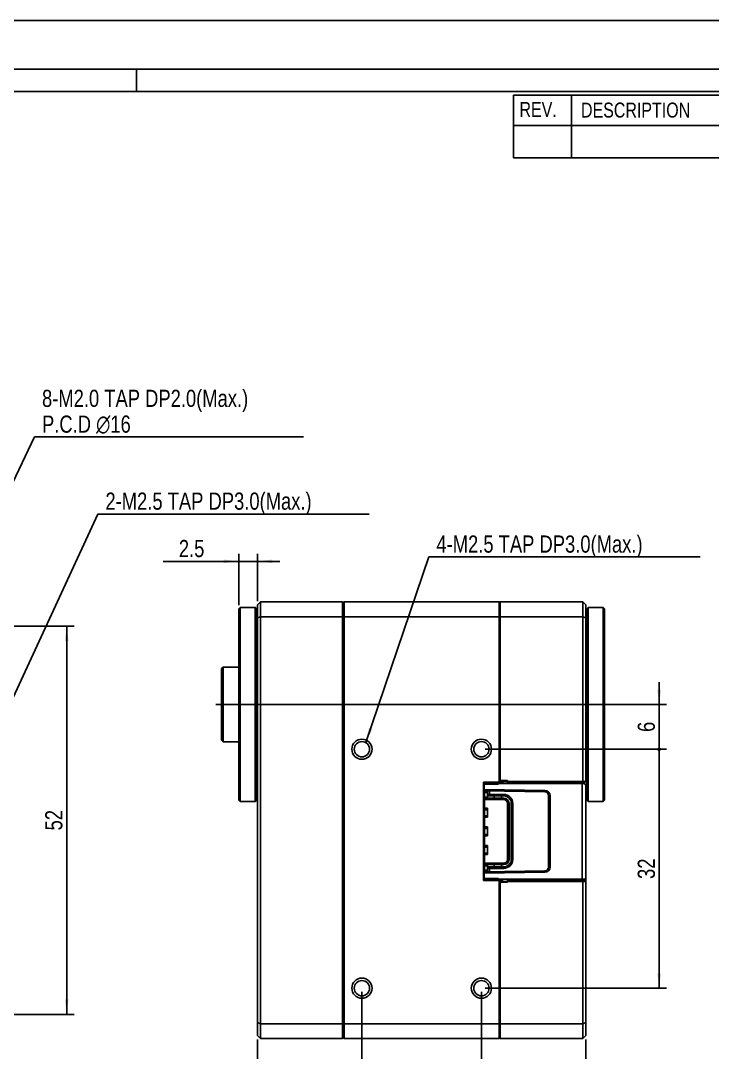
# Model space of a CAD drawing. Header units: millimetres. Extents: x 0 to 297, y 0 to 210.
# Drawn here: x 135 to 227.6, y 71.8 to 210 of the extents above; entities that cross this region are included whole.
import ezdxf

# ---------------------------------------------------------------- set-up
doc = ezdxf.new("R2010")
doc.units = ezdxf.units.MM
doc.header["$LTSCALE"] = 16.335
doc.layers.get('0').update_dxf_attribs({"linetype": 'CONTINUOUS'})
doc.layers.add('02___PRT_ALL_AXES', color=7, linetype='CONTINUOUS')
doc.layers.add('7_ALL_FEATURES', color=7, linetype='CONTINUOUS')
doc.styles.get("Standard").update_dxf_attribs({"font": 'txt', "width": 0.8})
doc.dimstyles.new('DIMSTYLE_1', dxfattribs={"dimtxt": 2.3, "dimasz": 2, "dimexe": 1, "dimexo": 0.5, "dimgap": 0.575, "dimtad": 1, "dimdsep": 46, "dimtxsty": 'Standard', "dimblk": '_FILLED', "dimblk1": '_FILLED', "dimblk2": '_FILLED', "dimcen": 0.09, "dimadec": 0, "dimazin": 0, "dimtp": 0.01, "dimtm": 0.01, "dimtfac": 1, "dimtofl": 0, "dimtmove": 0, "dimatfit": 3, "dimldrblk": '_FILLED', "dimfxl": 1, "dimtolj": 1, "dimarcsym": 0})
doc.dimstyles.get("Standard").update_dxf_attribs({"dimtxt": 2.3, "dimasz": 2, "dimexe": 1, "dimexo": 0.5, "dimtad": 1, "dimdsep": 46, "dimtxsty": 'Standard', "dimblk": '_FILLED', "dimblk1": '_FILLED', "dimblk2": '_FILLED', "dimcen": 0.09, "dimadec": 0, "dimazin": 0, "dimtol": 1, "dimtp": 0.01, "dimtm": 0.01, "dimtfac": 1, "dimtofl": 0, "dimtmove": 0, "dimatfit": 3, "dimldrblk": '_FILLED', "dimfxl": 1, "dimtolj": 1, "dimarcsym": 0})

# ---------------------------------------------------------------- blocks, each defined once
blk = doc.blocks.new('_FILLED')
at = {"color": 0, "linetype": 'ByBlock'}
blk.add_solid([(0, 0), (-1, 0.125), (-1, -0.125)], dxfattribs=at)
blk = doc.blocks.new('*D5')
at = {"color": 2, "linetype": 'Continuous'}
for p, q in [((129.14, 128.93), (142.16, 128.93)), ((141.16, 128.93), (141.16, 102.93)), ((141.16, 76.93), (141.16, 102.93)), ((129.14, 76.93), (142.16, 76.93))]:
    blk.add_line(p, q, dxfattribs=at)
at = {"color": 2, "linetype": 'Continuous', "xscale": 2, "yscale": 2, "zscale": 2}
for p, rotation in [((141.16, 128.93), 90), ((141.16, 76.93), 270)]:
    blk.add_blockref('_FILLED', p, dxfattribs=dict(at, rotation=rotation))
at = {"color": 2, "linetype": 'Continuous', "insert": (138.28, 102.93), "char_height": 2.3, "width": 3.68, "attachment_point": 2, "rotation": 90, "line_spacing_factor": 0.9}
blk.add_mtext('52', dxfattribs=at)
blk = doc.blocks.new('*D7')
at = {"color": 2, "linetype": 'Continuous'}
for p, q in [((166.7, 73.58), (166.7, 57.91)), ((210.7, 73.58), (210.7, 57.91)), ((166.7, 58.91), (188.7, 58.91)), ((210.7, 58.91), (188.7, 58.91))]:
    blk.add_line(p, q, dxfattribs=at)
at = {"color": 2, "linetype": 'Continuous', "xscale": 2, "yscale": 2, "zscale": 2, "rotation": 180}
blk.add_blockref('_FILLED', (166.7, 58.91), dxfattribs=at)
at = {"color": 2, "linetype": 'Continuous', "xscale": 2, "yscale": 2, "zscale": 2}
blk.add_blockref('_FILLED', (210.7, 58.91), dxfattribs=at)
at = {"color": 2, "linetype": 'Continuous', "insert": (188.7, 61.78), "char_height": 2.3, "width": 3.68, "attachment_point": 2, "line_spacing_factor": 0.9}
blk.add_mtext('44', dxfattribs=at)
blk = doc.blocks.new('*D8')
at = {"color": 2, "linetype": 'Continuous'}
for p, q in [((164.2, 131.73), (164.2, 138.59)), ((166.7, 132.28), (166.7, 138.59)), ((164.2, 137.59), (154.08, 137.59)), ((154.08, 137.59), (165.45, 137.59)), ((169.7, 137.59), (165.45, 137.59)), ((166.7, 137.59), (169.7, 137.59))]:
    blk.add_line(p, q, dxfattribs=at)
at = {"color": 2, "linetype": 'Continuous', "xscale": 2, "yscale": 2, "zscale": 2}
blk.add_blockref('_FILLED', (164.2, 137.59), dxfattribs=at)
at = {"color": 2, "linetype": 'Continuous', "xscale": 2, "yscale": 2, "zscale": 2, "rotation": 180}
blk.add_blockref('_FILLED', (166.7, 137.59), dxfattribs=at)
at = {"color": 2, "linetype": 'Continuous', "insert": (159.6, 140.46), "char_height": 2.3, "width": 5.52, "attachment_point": 3, "line_spacing_factor": 0.9}
blk.add_mtext('2.5', dxfattribs=at)
blk = doc.blocks.new('*D14')
at = {"color": 2, "linetype": 'Continuous'}
for p, q in [((180.7, 79.93), (180.7, 64.56)), ((196.7, 79.93), (196.7, 64.56)), ((180.7, 65.56), (188.7, 65.56)), ((196.7, 65.56), (188.7, 65.56))]:
    blk.add_line(p, q, dxfattribs=at)
at = {"color": 2, "linetype": 'Continuous', "xscale": 2, "yscale": 2, "zscale": 2, "rotation": 180}
blk.add_blockref('_FILLED', (180.7, 65.56), dxfattribs=at)
at = {"color": 2, "linetype": 'Continuous', "xscale": 2, "yscale": 2, "zscale": 2}
blk.add_blockref('_FILLED', (196.7, 65.56), dxfattribs=at)
at = {"color": 2, "linetype": 'Continuous', "insert": (188.7, 68.43), "char_height": 2.3, "width": 3.68, "attachment_point": 2, "line_spacing_factor": 0.9}
blk.add_mtext('16', dxfattribs=at)
blk = doc.blocks.new('_DOT')
at = {"color": 0, "linetype": 'ByBlock'}
blk.add_line((-0.125, 0), (-1, 0), dxfattribs=at)
at = {"color": 0, "linetype": 'ByBlock', "const_width": 0.125}
blk.add_lwpolyline([(-0.0625, 0, 1), (0.0625, 0, 1)], format="xyb", close=True, dxfattribs=at)
blk = doc.blocks.new('*D15')
at = {"color": 2, "linetype": 'Continuous'}
for p, q in [((197.2, 112.43), (221.51, 112.43)), ((220.51, 112.43), (220.51, 96.43)), ((220.51, 80.43), (220.51, 96.43)), ((197.2, 80.43), (221.51, 80.43))]:
    blk.add_line(p, q, dxfattribs=at)
at = {"color": 2, "linetype": 'Continuous', "xscale": 2, "yscale": 2, "zscale": 2}
for name, p, rotation in [('_DOT', (220.51, 112.43), 90), ('_FILLED', (220.51, 80.43), 270)]:
    blk.add_blockref(name, p, dxfattribs=dict(at, rotation=rotation))
at = {"color": 2, "linetype": 'Continuous', "insert": (217.64, 96.43), "char_height": 2.3, "width": 3.68, "attachment_point": 2, "rotation": 90, "line_spacing_factor": 0.9}
blk.add_mtext('32', dxfattribs=at)
blk = doc.blocks.new('*D16')
at = {"color": 2, "linetype": 'Continuous'}
for p, q in [((220.51, 118.43), (220.51, 121.43)), ((220.51, 121.43), (220.51, 115.43)), ((161.12, 118.43), (221.51, 118.43)), ((220.51, 109.43), (220.51, 115.43)), ((197.2, 112.43), (221.51, 112.43)), ((220.51, 112.43), (220.51, 109.43))]:
    blk.add_line(p, q, dxfattribs=at)
at = {"color": 2, "linetype": 'Continuous', "xscale": 2, "yscale": 2, "zscale": 2}
for name, p, rotation in [('_FILLED', (220.51, 118.43), 270), ('_DOT', (220.51, 112.43), 90)]:
    blk.add_blockref(name, p, dxfattribs=dict(at, rotation=rotation))
at = {"color": 2, "linetype": 'Continuous', "insert": (217.64, 115.43), "char_height": 2.3, "width": 1.84, "attachment_point": 2, "rotation": 90, "line_spacing_factor": 0.9}
blk.add_mtext('6', dxfattribs=at)
blk = doc.blocks.new('*T17')
at = {"color": 7, "linetype": 'Continuous'}
for p, q in [((88.5, 0), (0, 0)), ((0, 0), (0, -8.359375)), ((7.75, 0), (7.75, -8.359375)), ((66.25, 0), (66.25, -8.359375)), ((76.625, 0), (76.625, -8.359375)), ((88.5, 0), (88.5, -8.359375)), ((88.5, -4.0625), (0, -4.0625)), ((88.5, -8.359375), (0, -8.359375))]:
    blk.add_line(p, q, dxfattribs=at)

msp = doc.modelspace()

# ---------------------------------------------------------------- linework, layer by layer
at = {"color": 7, "linetype": 'Continuous'}
for p, q in [((0, 210), (297, 210)), ((293, 203.5), (8, 203.5)), ((150.5, 203.5), (150.5, 200.5))]:
    msp.add_line(p, q, dxfattribs=at)
at = {"color": 1, "linetype": 'Continuous'}
msp.add_line((290, 200.5), (16, 200.5), dxfattribs=at)
at = {"layer": '02___PRT_ALL_AXES', "color": 7, "linetype": 'Continuous'}
for p, q in [((213.004, 131.434), (211.004, 131.434)), ((213.004, 105.434), (211.004, 105.434))]:
    msp.add_line(p, q, dxfattribs=at)
for centre, radius in [((180.704, 112.434), 1.35), ((180.704, 112.434), 1.025), ((196.704, 112.434), 1.35), ((196.704, 112.434), 1.025), ((180.704, 80.434), 1.35), ((196.704, 80.434), 1.35), ((180.704, 80.434), 1.025), ((196.704, 80.434), 1.025)]:
    msp.add_circle(centre, radius, dxfattribs=at)
at = {"layer": '7_ALL_FEATURES', "color": 7, "linetype": 'Continuous'}
for p, q in [((164.204, 131.234), (164.404, 131.434)), ((164.404, 105.434), (164.404, 131.434)), ((166.404, 131.434), (164.404, 131.434)), ((166.404, 105.434), (166.404, 131.434)), ((166.404, 131.434), (166.604, 131.234)), ((167.104, 132.184), (166.704, 131.784)), ((166.704, 74.084), (166.704, 131.784)), ((167.104, 73.684), (167.104, 132.184)), ((178.104, 132.184), (167.104, 132.184)), ((178.104, 132.184), (178.104, 73.684)), ((178.104, 132.184), (178.204, 132.084)), ((178.304, 132.184), (178.204, 132.084)), ((178.204, 132.084), (178.204, 73.784)), ((178.304, 73.684), (178.304, 132.184)), ((199.104, 132.184), (178.304, 132.184)), ((199.104, 132.184), (199.104, 108.034)), ((199.104, 132.184), (199.204, 132.084)), ((199.204, 107.934), (199.204, 132.184)), ((199.204, 132.184), (210.304, 132.184)), ((210.304, 132.184), (210.304, 108.134)), ((210.304, 132.184), (210.704, 131.784)), ((210.704, 131.784), (210.704, 108.134)), ((210.804, 131.234), (211.004, 131.434)), ((211.004, 131.434), (211.004, 105.434)), ((213.004, 131.434), (213.004, 105.434)), ((213.204, 131.234), (213.004, 131.434)), ((164.204, 105.634), (164.204, 131.234)), ((166.604, 105.634), (166.604, 131.234)), ((167.104, 130.184), (166.704, 130.018)), ((178.104, 130.184), (167.104, 130.184)), ((178.104, 130.184), (178.204, 130.142)), ((178.304, 130.184), (178.204, 130.142)), ((199.104, 130.184), (178.304, 130.184)), ((199.104, 130.184), (199.204, 130.142)), ((199.204, 130.184), (210.304, 130.184)), ((210.304, 130.184), (210.704, 130.018)), ((210.804, 131.234), (210.804, 105.634)), ((213.204, 131.234), (213.204, 105.634)), ((166.704, 127.322), (166.607, 127.431)), ((210.704, 126.334), (210.804, 126.434)), ((161.904, 123.234), (162.104, 123.434)), ((161.904, 113.634), (161.904, 123.234)), ((162.104, 113.434), (162.104, 123.434)), ((164.204, 123.434), (162.104, 123.434)), ((161.904, 113.634), (162.104, 113.434)), ((164.204, 113.434), (162.104, 113.434)), ((210.704, 110.534), (210.804, 110.434)), ((166.617, 109.448), (166.615, 109.446)), ((197.004, 108.034), (199.104, 108.034)), ((197.004, 94.834), (197.004, 108.034)), ((197.104, 107.934), (197.004, 108.034)), ((197.104, 107.934), (199.304, 107.934)), ((197.104, 107.734), (197.104, 107.934)), ((198.904, 107.734), (199.704, 108.134)), ((199.104, 107.934), (199.204, 108.034)), ((199.154, 107.984), (199.104, 108.034)), ((199.104, 107.834), (210.504, 107.834)), ((199.204, 108.234), (200.204, 108.234)), ((199.204, 108.134), (210.704, 108.134)), ((200.204, 107.834), (200.204, 108.234)), ((210.504, 107.934), (200.204, 107.934)), ((210.204, 107.834), (210.204, 95.034)), ((210.221, 107.934), (210.304, 108.134)), ((210.504, 107.934), (210.704, 108.134)), ((210.704, 107.634), (210.504, 107.834)), ((197.054, 107.734), (198.904, 107.734)), ((197.054, 107.051), (197.054, 107.734)), ((197.054, 107.051), (205.216, 106.909)), ((197.104, 95.816), (197.104, 107.051)), ((197.104, 106.85), (205.213, 106.709)), ((197.104, 106.634), (197.504, 106.634)), ((197.504, 105.834), (197.504, 106.843)), ((197.504, 106.384), (199.704, 106.384)), ((197.804, 106.838), (197.804, 106.384)), ((210.704, 107.634), (210.704, 74.084)), ((164.204, 105.634), (164.404, 105.434)), ((166.404, 105.434), (164.404, 105.434)), ((166.404, 105.434), (166.604, 105.634)), ((197.504, 106.034), (197.104, 106.034)), ((197.504, 105.834), (197.104, 105.834)), ((199.704, 105.684), (197.104, 105.684)), ((197.504, 106.184), (199.704, 106.184)), ((199.704, 105.884), (197.504, 105.884)), ((198.404, 106.184), (198.404, 105.884)), ((199.404, 106.184), (199.404, 105.884)), ((200.204, 97.684), (200.204, 105.184)), ((200.404, 97.684), (200.404, 105.184)), ((200.704, 105.184), (200.704, 97.684)), ((200.904, 105.184), (200.904, 97.684)), ((205.704, 106.209), (205.704, 96.659)), ((205.904, 106.209), (205.904, 96.659)), ((210.804, 105.634), (211.004, 105.434)), ((213.204, 105.634), (213.004, 105.434)), ((197.104, 104.534), (197.504, 104.534)), ((197.104, 104.334), (197.504, 104.334)), ((197.504, 104.534), (197.504, 103.334)), ((197.104, 103.534), (197.504, 103.534)), ((197.104, 103.334), (197.504, 103.334)), ((197.104, 102.034), (197.504, 102.034)), ((197.104, 101.834), (197.504, 101.834)), ((197.104, 101.034), (197.504, 101.034)), ((197.504, 102.034), (197.504, 100.834)), ((197.104, 100.834), (197.504, 100.834)), ((197.104, 99.534), (197.504, 99.534)), ((197.504, 99.534), (197.504, 98.334)), ((197.104, 99.334), (197.504, 99.334)), ((197.104, 98.534), (197.504, 98.534)), ((197.104, 98.334), (197.504, 98.334)), ((197.104, 97.184), (199.704, 97.184)), ((197.504, 97.034), (197.104, 97.034)), ((197.504, 96.834), (197.104, 96.834)), ((197.504, 97.034), (197.504, 96.024)), ((197.504, 96.984), (199.704, 96.984)), ((198.404, 96.984), (198.404, 96.684)), ((199.404, 96.984), (199.404, 96.684)), ((205.216, 95.959), (197.054, 95.816)), ((197.054, 95.134), (197.054, 95.816)), ((197.104, 96.234), (197.504, 96.234)), ((205.213, 96.159), (197.104, 96.017)), ((199.704, 96.684), (197.504, 96.684)), ((197.504, 96.484), (199.704, 96.484)), ((197.804, 96.484), (197.804, 96.029)), ((197.104, 94.934), (197.004, 94.834)), ((199.104, 94.834), (197.004, 94.834)), ((197.054, 95.134), (198.904, 95.134)), ((197.104, 94.934), (197.104, 95.134)), ((197.104, 94.934), (199.304, 94.934)), ((199.704, 94.734), (198.904, 95.134)), ((199.104, 95.034), (210.504, 95.034)), ((199.104, 94.934), (199.204, 94.834)), ((199.104, 94.834), (199.154, 94.884)), ((199.104, 94.834), (199.104, 73.684)), ((199.204, 73.684), (199.204, 94.934)), ((199.204, 94.734), (210.704, 94.734)), ((199.204, 94.634), (200.204, 94.634)), ((200.204, 95.034), (200.204, 94.634)), ((200.204, 94.934), (210.504, 94.934)), ((210.221, 94.934), (210.304, 94.734)), ((210.304, 94.734), (210.304, 73.684)), ((210.504, 95.034), (210.704, 95.234)), ((210.504, 95.034), (210.504, 94.934)), ((210.704, 94.734), (210.504, 94.934)), ((167.104, 75.684), (166.704, 75.849)), ((178.104, 75.684), (167.104, 75.684)), ((178.104, 75.684), (178.204, 75.725)), ((178.304, 75.684), (178.204, 75.725)), ((199.104, 75.684), (178.304, 75.684)), ((199.104, 75.684), (199.204, 75.725)), ((199.204, 75.684), (210.304, 75.684)), ((210.304, 75.684), (210.704, 75.849)), ((167.104, 73.684), (166.704, 74.084)), ((178.104, 73.684), (167.104, 73.684)), ((178.104, 73.684), (178.204, 73.784)), ((178.304, 73.684), (178.204, 73.784)), ((199.104, 73.684), (178.304, 73.684)), ((199.104, 73.684), (199.204, 73.784)), ((199.204, 73.684), (210.304, 73.684)), ((210.304, 73.684), (210.704, 74.084))]:
    msp.add_line(p, q, dxfattribs=at)
at = {"layer": '7_ALL_FEATURES', "color": 9, "linetype": 'Continuous'}
for p, q in [((199.704, 106.384), (199.704, 106.184)), ((205.216, 106.909), (205.213, 106.709)), ((199.704, 105.684), (199.704, 105.884)), ((200.204, 105.184), (200.404, 105.184)), ((200.904, 105.184), (200.704, 105.184)), ((205.904, 106.209), (205.704, 106.209)), ((199.704, 97.184), (199.704, 96.984)), ((200.204, 97.684), (200.404, 97.684)), ((200.904, 97.684), (200.704, 97.684)), ((199.704, 96.484), (199.704, 96.684)), ((205.216, 95.959), (205.213, 96.159)), ((205.904, 96.659), (205.704, 96.659))]:
    msp.add_line(p, q, dxfattribs=at)
at = {"layer": '7_ALL_FEATURES', "color": 7, "linetype": 'Continuous'}
for centre, radius, start, end in [((186.781, 91.499), 26.995, 138.04874, 138.3267), ((207.004, 107.634), 0.3, 90, 138.05498), ((199.704, 105.184), 1.2, 0, 90), ((205.204, 106.209), 0.5, 0, 89), ((205.204, 106.209), 0.7, 0, 89), ((199.704, 105.184), 1, 0, 90), ((199.704, 105.184), 0.7, 0, 90), ((199.704, 105.184), 0.5, 0, 90), ((199.704, 97.684), 1.2, 270, 360), ((199.704, 97.684), 1, 270, 360), ((199.704, 97.684), 0.7, 270, 360), ((199.704, 97.684), 0.5, 270, 360), ((205.204, 96.659), 0.5, 271, 360), ((205.204, 96.659), 0.7, 271, 360)]:
    msp.add_arc(centre, radius, start, end, dxfattribs=at)
for points, knots in [([(166.704, 118.893), (166.672, 118.824), (166.621, 118.673), (166.604, 118.515), (166.604, 118.434)], [0, 0, 0, 0, 0.4870379, 1, 1, 1, 1]), ([(166.604, 118.434), (166.604, 118.353), (166.621, 118.195), (166.672, 118.044), (166.704, 117.974)], [0, 0, 0, 0, 0.5129726, 1, 1, 1, 1]), ([(206.236, 107.834), (206.241, 107.849), (206.255, 107.88), (206.283, 107.919), (206.315, 107.934), (206.328, 107.934)], [0, 0, 0, 0, 0.3302699, 0.7152725, 1, 1, 1, 1])]:
    msp.add_open_spline(points, degree=3, knots=knots, dxfattribs=at)

# ---------------------------------------------------------------- block references
msp.add_blockref('*T17', (201, 200))

# ---------------------------------------------------------------- texts
at = {"color": 7, "linetype": 'Continuous', "char_height": 2, "attachment_point": 1, "line_spacing_factor": 0.9}
for s, insert, width in [('REV.', (201.806, 199.107), 6.4), ('DESCRIPTION', (210.045, 199.026), 17.6)]:
    msp.add_mtext(s, dxfattribs=dict(at, insert=insert, width=width))
at = {"color": 2, "linetype": 'Continuous', "char_height": 2.3, "attachment_point": 1, "line_spacing_factor": 0.9}
for s, insert, width in [('8-M2.0 TAP DP2.0(Max.)\\PP.C.D \\Fgdt;{\\Fgdt;n}\\Ftxt;16', (137.851, 160.571), 40.48), ('2-M2.5 TAP DP3.0(Max.) ', (146.346, 146.808), 42.32), ('4-M2.5 TAP DP3.0(Max.) ', (190.677, 141.059), 42.32)]:
    msp.add_mtext(s, dxfattribs=dict(at, insert=insert, width=width))

# ---------------------------------------------------------------- dimensions: what is measured, and where the dimension line sits
at = {"color": 2, "linetype": 'Continuous'}
for base, p1, p2, picture, middle in [((166.704, 137.586), (164.204, 131.234), (166.704, 131.784), '*D8', (156.897, 137.586)), ((196.704, 65.557), (180.704, 80.434), (196.704, 80.434), '*D14', (188.934, 65.557))]:
    dim = msp.add_linear_dim(base=base, p1=p1, p2=p2, dimstyle='DIMSTYLE_1', dxfattribs=at)
    dim.commit()
    dim.dimension.update_dxf_attribs({"geometry": picture, "text_midpoint": middle, "dimtype": 160})
for base, p1, p2, angle, picture, middle in [((141.157, 76.934), (128.643, 128.934), (128.643, 76.934), 270, '*D5', (141.157, 102.934)), ((166.704, 58.909), (210.704, 74.084), (166.704, 74.084), 180, '*D7', (188.761, 58.909))]:
    dim = msp.add_linear_dim(base=base, p1=p1, p2=p2, angle=angle, dimstyle='DIMSTYLE_1', dxfattribs=at)
    dim.commit()
    dim.dimension.update_dxf_attribs({"geometry": picture, "text_midpoint": middle, "dimtype": 160})
for p1, angle, picture, middle in [((160.618, 118.434), 270, '*D16', (220.512, 115.434)), ((196.704, 80.434), 90, '*D15', (220.512, 96.434))]:
    dim = msp.add_linear_dim(base=(220.512, 112.434), p1=p1, p2=(196.704, 112.434), angle=angle, dimstyle='DIMSTYLE_1', override={"dimblk2": 'DOT', "dimsah": 1}, dxfattribs=at)
    dim.commit()
    dim.dimension.update_dxf_attribs({"geometry": picture, "text_midpoint": middle, "dimtype": 160})

# ---------------------------------------------------------------- leaders
at = {"color": 2, "linetype": 'Continuous', "annotation_type": 0, "has_hookline": 1, "hookline_direction": 0}
for points, text_width in [([(123.646, 126.937), (136.851, 154.246), (137.851, 154.246)], 34.391), ([(128.25, 106.987), (145.346, 143.933), (146.346, 143.933)], 34.697), ([(181.217, 113.321), (189.677, 138.184), (190.677, 138.184)], 34.718)]:
    msp.add_leader(points, dimstyle='Standard', override={"dimtad": 1}, dxfattribs=dict(at, text_width=text_width))

doc.saveas('drawing.dxf')
